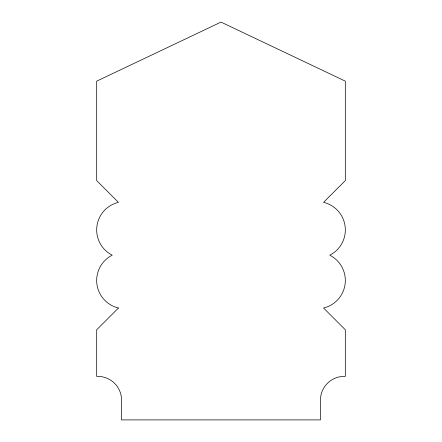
<?xml version="1.0" encoding="UTF-8"?>
<svg xmlns="http://www.w3.org/2000/svg" width="442" height="442" viewBox="0 0 442 442"><rect width="100%" height="100%" fill="white"/><g stroke="black" fill="none" stroke-linecap="round" stroke-linejoin="round"><path stroke-width="0.66" d="M118.445 308.019L96.688 329.776L96.688 376.391A23.829 23.829 0 0 1 121.55 399.143L121.55 419.9L320.45 419.9L320.45 401.253A23.829 23.829 0 0 1 345.312 376.391L345.312 329.776L323.555 308.019A28.316 28.316 0 0 0 329.771 255.189A28.316 28.316 0 0 0 323.555 202.353L345.312 180.601L345.312 81.151L221 22.1L96.688 81.151L96.688 180.601L118.445 202.353A28.316 28.316 0 0 0 112.229 255.183A28.316 28.316 0 0 0 118.445 308.019"/></g></svg>
